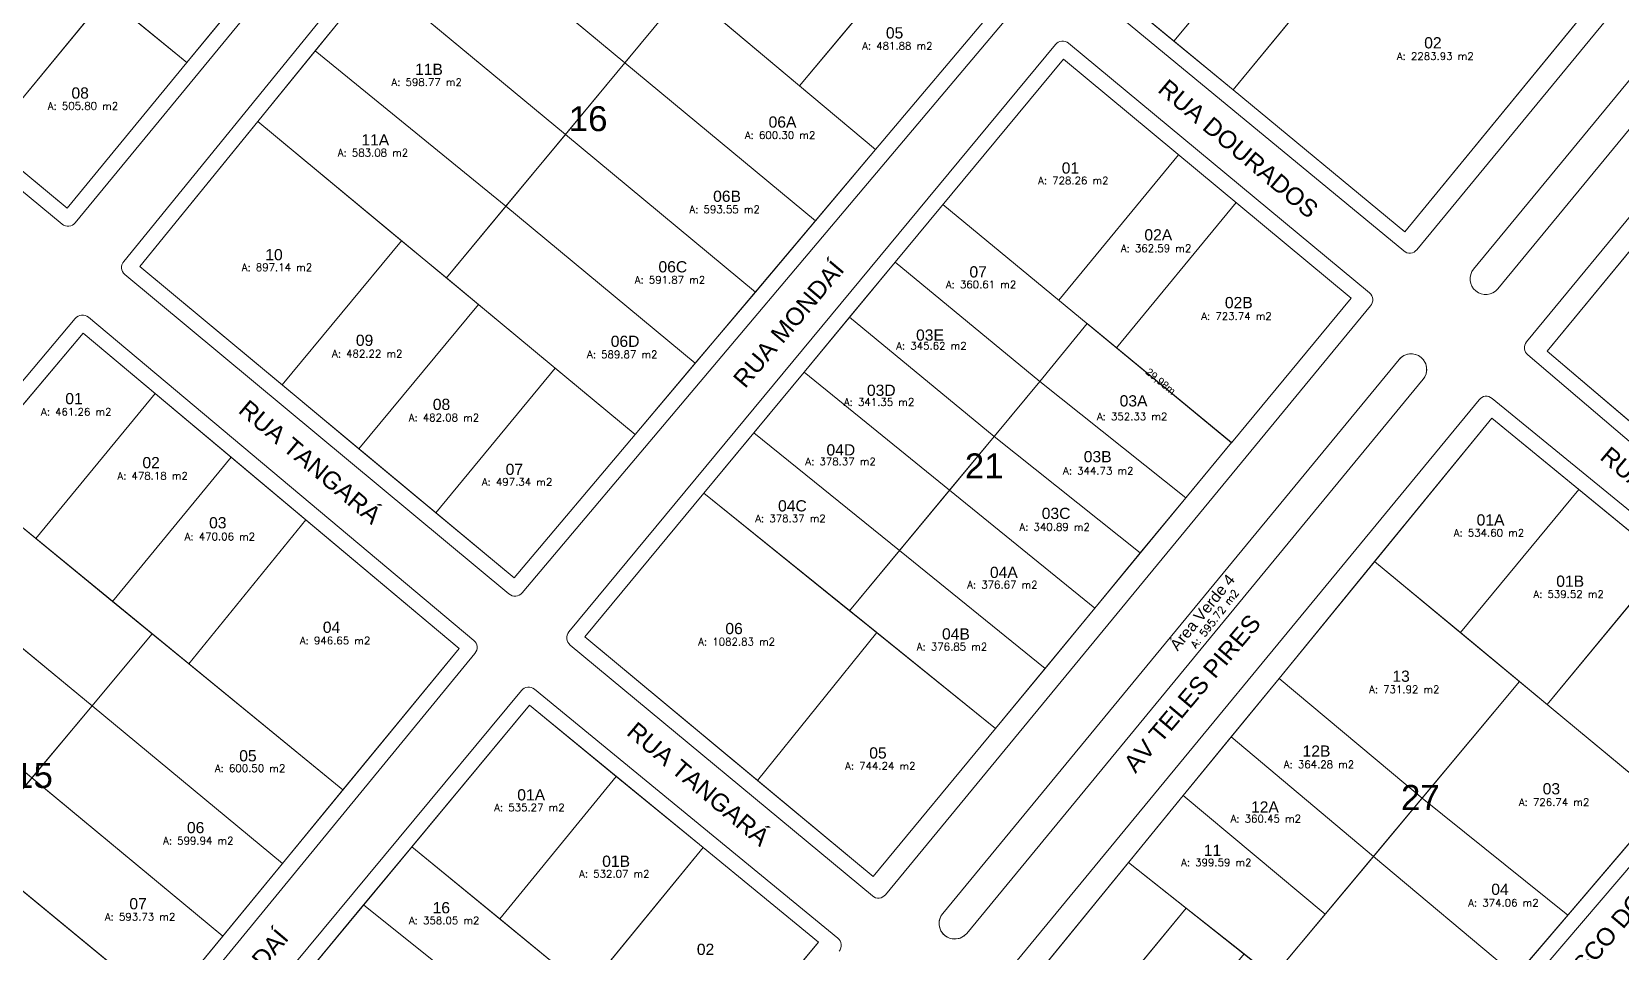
# Model space of a CAD drawing. Header units: metres. Extents: x 3808 to 8215, y 2374 to 6187.
# Drawn here: x 7580.6 to 7835.6, y 5000.9 to 5148.4 of the extents above; entities that cross this region are included whole.
import ezdxf
from ezdxf.enums import TextEntityAlignment as Align

# ---------------------------------------------------------------- set-up
doc = ezdxf.new("R2010")
doc.units = ezdxf.units.M
for name, color, linetype in [('ESPECARQ', 7, 'Continuous'), ('Lotes_Existentes', 7, 'Continuous'), ('nlote', 7, 'Continuous'), ('NOME RUA', 7, 'Continuous'), ('n°quadra', 7, 'Continuous'), ('UNIDADE', 7, 'Continuous')]:
    doc.layers.add(name, color=color, linetype=linetype)
doc.layers.add('Lotes_Boundary', color=7, linetype='Continuous', lineweight=30)
doc.layers.add('MEIO_FIO', color=252, linetype='Continuous', lineweight=0)
doc.layers.get('UNIDADE').off()
doc.styles.add('Arial', font='arial.ttf')
doc.styles.add('REGUA100', font='arial.ttf')
doc.styles.add('REGUA60', font='romans.shx', dxfattribs={"width": 1.4})
doc.dimstyles.new('Arqui_3D', dxfattribs={"dimtxt": 1.2, "dimasz": 2.5, "dimexe": 2, "dimexo": 3, "dimgap": 0.98, "dimtad": 1, "dimtoh": 1, "dimrnd": 0.005, "dimtxsty": 'Arial', "dimblk": 'NONE', "dimcen": 0, "dimdle": 4, "dimse1": 1, "dimse2": 1, "dimsd1": 1, "dimsd2": 1, "dimclrt": 256, "dimaunit": 1, "dimadec": 0, "dimazin": 0, "dimtfac": 1, "dimtmove": 2, "dimatfit": 2, "dimldrblk": 'NONE', "dimfxl": 1, "dimtolj": 1, "dimtzin": 0, "dimarcsym": 0})

# ---------------------------------------------------------------- blocks, each defined once
blk = doc.blocks.new('INDUNI1')
at = {"color": 0, "lineweight": 0, "style": 'REGUA100', "width": 1.4, "flags": 8}
for tag, p in [('NOME1', (0, 0)), ('NOME2', (0, -4.29))]:
    blk.add_attdef(tag, text='', height=2.5, dxfattribs=at).set_placement(p, align=Align.CENTER)
at = {"layer": 'ESPECARQ', "color": 3, "lineweight": 0, "style": 'REGUA60', "width": 1.4}
blk.add_attdef('AREA', text='', height=25, dxfattribs=at).set_placement((0, -7.81), align=Align.CENTER)
at = {"layer": 'ESPECARQ', "lineweight": 0, "style": 'REGUA60', "width": 1.4, "flags": 8}
for tag, p in [('PISO', (0, -10.31)), ('REVPAR', (0, -12.81)), ('PEDIR', (0, -15.31))]:
    blk.add_attdef(tag, text='', height=1.5, dxfattribs=at).set_placement(p, align=Align.CENTER)
blk = doc.blocks.new('*D9897')
at = {"layer": 'Defpoints', "color": 0, "ltscale": 100, "transparency": 16777216}
for p in [(7750.04, 5101.62), (7772.24, 5081.42), (7773.17, 5082.55)]:
    blk.add_point(p, dxfattribs=at)
at = {"lineweight": 5, "ltscale": 100, "transparency": 16777216, "insert": (7761.75, 5092.27), "char_height": 1.2, "attachment_point": 5, "rotation": 320.4981, "style": 'Arial'}
blk.add_mtext('\\A1;29,98m', dxfattribs=at)
blk = doc.blocks.new('_None')

msp = doc.modelspace()

# ---------------------------------------------------------------- linework, layer by layer
at = {"layer": 'Lotes_Boundary', "lineweight": 5, "flags": 128}
for points in [[(7876.688, 5208.637), (7832.452, 5246.288), (7812.985, 5223.462), (7796.014, 5203.561), (7754.436, 5154.806), (7763.948, 5146.959), (7783.171, 5169.992), (7792.537, 5162.266), (7814.189, 5188.546), (7818.943, 5184.619), (7841.628, 5165.879), (7857.663, 5185.435)], [(7841.628, 5165.879), (7818.943, 5184.619), (7814.189, 5188.546), (7773.461, 5139.112), (7801.031, 5116.37)], [(7583.961, 5180.569), (7574.398, 5168.978), (7592.518, 5154.115), (7605.456, 5143.503), (7614.929, 5155.019)], [(7679.365, 5160.295), (7667.134, 5170.544), (7654.902, 5180.793), (7645.183, 5168.858), (7675.788, 5143.482), (7685.48, 5155.171)], [(7574.398, 5168.978), (7567.955, 5174.263), (7548.808, 5151.029), (7573.324, 5130.825), (7592.518, 5154.115)], [(7723.076, 5162.754), (7710.583, 5172.852), (7691.596, 5150.046), (7703.827, 5139.797)], [(7792.537, 5162.266), (7783.171, 5169.992), (7763.948, 5146.959), (7773.461, 5139.112)], [(7645.183, 5168.858), (7635.745, 5157.268), (7666.248, 5131.976), (7675.788, 5143.482)], [(7723.076, 5162.754), (7703.827, 5139.797), (7716.058, 5129.548), (7735.569, 5152.656)], [(7635.745, 5157.268), (7626.076, 5145.395), (7656.698, 5120.459), (7666.248, 5131.976)], [(7703.827, 5139.797), (7691.596, 5150.046), (7685.48, 5155.171), (7675.788, 5143.482), (7706.406, 5118.117), (7716.058, 5129.548)], [(7605.456, 5143.503), (7592.518, 5154.115), (7573.324, 5130.825), (7586.26, 5120.164)], [(7626.076, 5145.395), (7616.846, 5134.061), (7639.944, 5114.913), (7647.148, 5108.941), (7656.698, 5120.459)], [(7675.788, 5143.482), (7666.248, 5131.976), (7696.754, 5106.685), (7706.406, 5118.117)], [(7639.944, 5114.913), (7616.846, 5134.061), (7597.893, 5110.787), (7620.764, 5091.776)], [(7666.248, 5131.976), (7656.698, 5120.459), (7687.102, 5095.254), (7696.754, 5106.685)], [(7656.698, 5120.459), (7647.148, 5108.941), (7652.292, 5104.677), (7664.628, 5094.451), (7677.45, 5083.822), (7687.102, 5095.254)], [(7861.159, 5104.386), (7842.484, 5119.771), (7823.89, 5097.201), (7842.318, 5081.517)], [(7652.292, 5104.677), (7647.148, 5108.941), (7639.944, 5114.913), (7620.764, 5091.776), (7633.098, 5081.523)], [(7719.204, 5111.484), (7711.882, 5102.651), (7735.071, 5083.512), (7742.404, 5092.359)], [(7664.628, 5094.451), (7652.292, 5104.677), (7633.098, 5081.523), (7645.42, 5071.28)], [(7711.882, 5102.651), (7704.561, 5093.817), (7727.913, 5074.876), (7735.071, 5083.512)], [(7750.037, 5101.618), (7742.404, 5092.359), (7765.862, 5073.682), (7773.17, 5082.547)], [(7600.388, 5090.396), (7588.824, 5100.086), (7569.288, 5076.933), (7581.241, 5067.14)], [(7677.45, 5083.822), (7664.628, 5094.451), (7645.42, 5071.28), (7658.018, 5060.808)], [(7727.913, 5074.876), (7704.561, 5093.817), (7696.515, 5084.109), (7719.898, 5065.205)], [(7742.404, 5092.359), (7735.071, 5083.512), (7758.553, 5064.817), (7765.862, 5073.682)], [(7612.59, 5080.169), (7600.388, 5090.396), (7581.241, 5067.14), (7593.556, 5057.051)], [(7814.972, 5086.45), (7796.177, 5063.474), (7809.94, 5052.063), (7828.957, 5075.001)], [(7696.515, 5084.109), (7688.469, 5074.402), (7711.882, 5055.534), (7719.898, 5065.205)], [(7735.071, 5083.512), (7727.913, 5074.876), (7751.245, 5055.951), (7758.553, 5064.817)], [(7624.586, 5070.116), (7612.59, 5080.169), (7593.556, 5057.051), (7605.806, 5047.015)], [(7593.556, 5057.051), (7581.241, 5067.14), (7569.288, 5076.933), (7559.64, 5065.498), (7590.241, 5040.318), (7599.883, 5051.867)], [(7716.222, 5052.037), (7688.469, 5074.402), (7669.355, 5051.34), (7697.112, 5028.322)], [(7727.913, 5074.876), (7719.898, 5065.205), (7743.27, 5046.309), (7751.245, 5055.951)], [(7842.942, 5063.552), (7828.957, 5075.001), (7809.94, 5052.063), (7819.45, 5044.179), (7823.854, 5040.528)], [(7649.163, 5049.518), (7624.586, 5070.116), (7605.806, 5047.015), (7630.493, 5026.79)], [(7559.64, 5065.498), (7549.991, 5054.063), (7580.568, 5028.733), (7590.241, 5040.318)], [(7719.898, 5065.205), (7711.882, 5055.534), (7716.222, 5052.037), (7735.296, 5036.667), (7743.27, 5046.309)], [(7819.45, 5044.179), (7796.177, 5063.474), (7780.82, 5044.7), (7803.816, 5025.477)], [(7862.297, 5047.785), (7842.965, 5063.58), (7823.854, 5040.528), (7842.724, 5024.884)], [(7605.806, 5047.015), (7599.883, 5051.867), (7590.241, 5040.318), (7620.806, 5014.998), (7630.493, 5026.79)], [(7716.222, 5052.037), (7697.112, 5028.322), (7715.667, 5012.934), (7735.296, 5036.667)], [(7780.82, 5044.7), (7773.132, 5035.301), (7795.98, 5016.103), (7803.816, 5025.477)], [(7823.854, 5040.528), (7819.45, 5044.179), (7803.816, 5025.477), (7827.186, 5006.704), (7842.724, 5024.884)], [(7590.241, 5040.318), (7580.568, 5028.733), (7611.226, 5003.336), (7620.806, 5014.998)], [(7674.413, 5028.973), (7660.476, 5040.405), (7641.602, 5017.688), (7655.703, 5006.136)], [(7773.132, 5035.301), (7765.443, 5025.902), (7788.24, 5006.845), (7795.98, 5016.103)], [(7580.568, 5028.733), (7570.979, 5017.248), (7601.817, 4991.883), (7611.226, 5003.336)], [(7674.413, 5028.973), (7655.703, 5006.136), (7664.775, 4998.704), (7669.647, 4994.712), (7688.35, 5017.541)], [(7765.443, 5025.902), (7756.651, 5015.153), (7765.932, 5007.817), (7775.214, 5000.481), (7779.854, 4996.813), (7788.24, 5006.845)], [(7803.816, 5025.477), (7795.98, 5016.103), (7818.867, 4996.97), (7827.186, 5006.704)], [(7570.979, 5017.248), (7561.727, 5006.166), (7592.804, 4980.911), (7601.817, 4991.883)], [(7641.602, 5017.688), (7633.854, 5008.363), (7657.229, 4989.647), (7664.775, 4998.704)], [(7706.86, 5002.357), (7688.35, 5017.541), (7669.647, 4994.712), (7687.947, 4979.72)], [(7765.932, 5007.817), (7756.651, 5015.153), (7739.039, 4993.623), (7748.057, 4986.164)], [(7795.98, 5016.103), (7779.854, 4996.813), (7803.058, 4978.474), (7818.867, 4996.97)], [(7633.854, 5008.363), (7626.18, 4999.126), (7649.782, 4980.708), (7657.229, 4989.647)], [(7775.214, 5000.481), (7765.932, 5007.817), (7748.057, 4986.164), (7757.076, 4978.705)]]:
    msp.add_lwpolyline(points, close=True, dxfattribs=at)
at = {"layer": 'Lotes_Existentes', "linetype": 'Continuous', "lineweight": 5}
for p, q in [((7597.893, 5110.787), (7673.105, 5203.145)), ((7543.361, 5194.437), (7605.456, 5143.503)), ((7586.26, 5120.164), (7524.188, 5171.319)), ((7592.518, 5154.115), (7573.324, 5130.825)), ((7735.569, 5152.656), (7716.058, 5129.548)), ((7656.698, 5120.459), (7626.076, 5145.395)), ((7605.456, 5143.503), (7586.26, 5120.164)), ((7677.45, 5083.822), (7658.018, 5060.808))]:
    msp.add_line(p, q, dxfattribs=at)
at = {"layer": 'Lotes_Existentes', "lineweight": 5}
for p, q in [((7814.189, 5188.546), (7773.461, 5139.112)), ((7654.902, 5180.793), (7716.058, 5129.548)), ((7763.948, 5146.959), (7783.171, 5169.992)), ((7645.183, 5168.858), (7675.788, 5143.482)), ((7605.456, 5143.503), (7624.401, 5166.535)), ((7801.031, 5116.37), (7841.628, 5165.879)), ((7703.827, 5139.797), (7723.076, 5162.754)), ((7635.745, 5157.268), (7666.248, 5131.976)), ((7647.148, 5108.941), (7685.48, 5155.171)), ((7773.461, 5139.112), (7754.436, 5154.806)), ((7675.788, 5143.482), (7706.406, 5118.117)), ((7746.2, 5144.055), (7719.204, 5111.484)), ((7792.413, 5105.729), (7746.2, 5144.055)), ((7773.461, 5139.112), (7801.031, 5116.37)), ((7677.45, 5083.822), (7616.846, 5134.061)), ((7666.248, 5131.976), (7696.754, 5106.685)), ((7677.45, 5083.822), (7716.058, 5129.548)), ((7764.689, 5128.722), (7745.457, 5105.394)), ((7687.102, 5095.254), (7656.698, 5120.459)), ((7726.862, 5120.723), (7773.212, 5082.513)), ((7773.926, 5121.061), (7754.716, 5097.76)), ((7842.484, 5119.771), (7823.89, 5097.201)), ((7620.764, 5091.776), (7639.944, 5114.913)), ((7719.204, 5111.484), (7704.561, 5093.817)), ((7719.204, 5111.484), (7742.404, 5092.359)), ((7658.018, 5060.808), (7597.893, 5110.787)), ((7633.098, 5081.523), (7652.292, 5104.677)), ((7773.212, 5082.513), (7792.413, 5105.729)), ((7711.882, 5102.651), (7735.071, 5083.512)), ((7750.037, 5101.618), (7742.404, 5092.359)), ((7588.824, 5100.086), (7511.158, 5008.039)), ((7649.163, 5049.518), (7588.824, 5100.086)), ((7823.89, 5097.201), (7870.332, 5057.675)), ((7645.42, 5071.28), (7664.628, 5094.451)), ((7688.469, 5074.402), (7704.561, 5093.817)), ((7704.561, 5093.817), (7751.245, 5055.951)), ((7742.404, 5092.359), (7711.882, 5055.534)), ((7742.404, 5092.359), (7765.862, 5073.682)), ((7600.388, 5090.396), (7581.241, 5067.14)), ((7780.82, 5044.7), (7814.972, 5086.45)), ((7842.942, 5063.552), (7814.972, 5086.45)), ((7719.898, 5065.205), (7696.515, 5084.109)), ((7735.071, 5083.512), (7758.553, 5064.817)), ((7751.245, 5055.951), (7773.17, 5082.547)), ((7612.59, 5080.169), (7593.556, 5057.051)), ((7569.273, 5076.945), (7630.493, 5026.79)), ((7688.469, 5074.402), (7669.355, 5051.34)), ((7735.296, 5036.667), (7688.469, 5074.402)), ((7828.957, 5075.001), (7809.94, 5052.063)), ((7624.586, 5070.116), (7605.806, 5047.015)), ((7590.241, 5040.318), (7559.64, 5065.498)), ((7719.898, 5065.205), (7743.27, 5046.309)), ((7842.724, 5024.884), (7796.177, 5063.474)), ((7842.942, 5063.552), (7823.854, 5040.528)), ((7735.296, 5036.667), (7751.245, 5055.951)), ((7549.991, 5054.063), (7611.226, 5003.336)), ((7561.727, 5006.166), (7599.883, 5051.867)), ((7669.355, 5051.34), (7715.667, 5012.934)), ((7697.112, 5028.322), (7716.222, 5052.037)), ((7573.473, 4957.379), (7649.163, 5049.518)), ((7862.297, 5047.785), (7784.13, 4956.327)), ((7765.443, 5025.902), (7780.82, 5044.7)), ((7780.82, 5044.7), (7803.816, 5025.477)), ((7540.253, 5042.521), (7601.817, 4991.883)), ((7779.854, 4996.813), (7819.45, 5044.179)), ((7660.476, 5040.405), (7583.799, 4948.116)), ((7590.241, 5040.318), (7620.806, 5014.998)), ((7688.35, 5017.541), (7660.476, 5040.405)), ((7715.667, 5012.934), (7735.296, 5036.667)), ((7773.132, 5035.301), (7795.98, 5016.103)), ((7674.413, 5028.973), (7655.703, 5006.136)), ((7739.039, 4993.623), (7765.443, 5025.902)), ((7765.443, 5025.902), (7788.24, 5006.845)), ((7827.186, 5006.704), (7803.816, 5025.477)), ((7641.602, 5017.688), (7687.947, 4979.72)), ((7688.35, 5017.541), (7669.647, 4994.712)), ((7706.86, 5002.357), (7688.35, 5017.541)), ((7803.058, 4978.474), (7756.651, 5015.153)), ((7818.867, 4996.97), (7795.98, 5016.103)), ((7633.854, 5008.363), (7680.604, 4970.931)), ((7748.057, 4986.164), (7765.932, 5007.817)), ((7629.984, 4910.341), (7706.86, 5002.357))]:
    msp.add_line(p, q, dxfattribs=at)
at = {"layer": 'Lotes_Existentes', "lineweight": 5, "flags": 128}
msp.add_lwpolyline([(7775.214, 5000.481), (7765.932, 5007.817), (7748.057, 4986.164), (7757.076, 4978.705)], close=True, dxfattribs=at)
at = {"layer": 'MEIO_FIO', "lineweight": 5}
for p, q in [((7665.482, 5212.546), (7587.555, 5117.803)), ((7595.329, 5111.598), (7671.796, 5205.497)), ((7880.111, 5207.067), (7802.963, 5113.48)), ((7884.852, 5198.67), (7812.069, 5110.377)), ((7888.71, 5195.489), (7815.927, 5107.196)), ((7897.913, 5192.504), (7820.571, 5098.682)), ((7585.442, 5117.598), (7521.824, 5170.027)), ((7738.138, 5151.824), (7659.288, 5058.436)), ((7752.061, 5153.524), (7800.851, 5113.277)), ((7744.913, 5146.421), (7666.792, 5052.166)), ((7795.323, 5106.563), (7747.026, 5146.618)), ((7657.183, 5058.251), (7595.533, 5109.497)), ((7795.523, 5104.455), (7717.654, 5009.992)), ((7587.556, 5102.46), (7508.591, 5008.873)), ((7651.528, 5050.798), (7589.666, 5102.643)), ((7800.106, 5095.865), (7726.819, 5006.962)), ((7820.757, 5096.585), (7869.478, 5055.12)), ((7803.964, 5092.685), (7730.677, 5003.782)), ((7812.933, 5089.416), (7735.386, 4995.344)), ((7815.04, 5089.623), (7864.671, 5049.075)), ((7666.99, 5050.054), (7715.539, 5009.792)), ((7574.773, 4955.024), (7651.724, 5048.696)), ((7864.862, 5046.938), (7785.391, 4953.955)), ((7659.189, 5042.767), (7581.232, 4948.938)), ((7709.972, 5003.038), (7661.294, 5042.968))]:
    msp.add_line(p, q, dxfattribs=at)
at = {"layer": 'MEIO_FIO', "lineweight": 5, "flags": 128}
msp.add_lwpolyline([(7803.964, 5092.685, 1), (7800.106, 5095.865), (7726.819, 5006.962, 1), (7730.677, 5003.782)], format="xyb", close=True, dxfattribs=at)
at = {"layer": 'MEIO_FIO', "lineweight": 5}
for centre, radius, start, end in [((7746.068, 5145.464), 1.5, 50.32998, 140.34716), ((7586.396, 5118.756), 1.5, 230.50718, 320.5623), ((7596.492, 5110.651), 1.5, 140.84221, 230.26466), ((7801.806, 5114.434), 1.5, 230.48112, 320.49976), ((7813.998, 5108.786), 2.5, 140.49976, 320.49976), ((7794.366, 5105.409), 1.5, 320.49976, 50.32998), ((7588.703, 5101.493), 1.5, 50.03463, 139.84355), ((7821.729, 5097.727), 1.5, 140.49976, 229.59959), ((7802.035, 5094.275), 2.5, 320.49976, 140.49976), ((7814.091, 5088.462), 1.5, 50.75132, 140.49976), ((7658.142, 5059.404), 1.5, 230.26466, 319.82443), ((7650.565, 5049.649), 1.5, 320.59754, 50.03463), ((7667.947, 5051.209), 1.5, 140.34716, 230.33094), ((7660.342, 5041.809), 1.5, 50.63802, 140.27907), ((7716.496, 5010.947), 1.5, 230.33094, 320.49976), ((7728.748, 5005.372), 2.5, 140.49976, 320.49976), ((7709.021, 5001.878), 1.5, 320.49976, 50.63802)]:
    msp.add_arc(centre, radius, start, end, dxfattribs=at)

# ---------------------------------------------------------------- block references
at = {"layer": 'UNIDADE', "lineweight": 5}
ref = msp.add_blockref('INDUNI1', (7719.543, 5151.833), dxfattribs=dict(at, xscale=0.8, yscale=0.8, zscale=0.5))
ref.add_attrib('AREA', 'A: 481.88 m2', dxfattribs={"layer": 'ESPECARQ', "lineweight": 0, "height": 1.2, "style": 'REGUA60'}).set_placement((7719.543, 5145.582), align=Align.CENTER)
ref = msp.add_blockref('INDUNI1', (7805.912, 5150.184), dxfattribs=dict(at, xscale=0.8, yscale=0.8, zscale=0.5))
ref.add_attrib('AREA', 'A: 2283.93 m2', dxfattribs={"layer": 'ESPECARQ', "lineweight": 0, "height": 1.2, "style": 'REGUA60'}).set_placement((7805.912, 5143.933), align=Align.CENTER)
ref = msp.add_blockref('INDUNI1', (7643.97, 5146.01), dxfattribs=dict(at, xscale=0.8, yscale=0.8, zscale=0.5))
ref.add_attrib('AREA', 'A: 598.77 m2', dxfattribs={"layer": 'ESPECARQ', "lineweight": 0, "height": 1.2, "style": 'REGUA60'}).set_placement((7643.97, 5139.759), align=Align.CENTER)
ref = msp.add_blockref('INDUNI1', (7588.789, 5142.194), dxfattribs=dict(at, xscale=0.8, yscale=0.8, zscale=0.5))
ref.add_attrib('AREA', 'A: 505.80 m2', dxfattribs={"layer": 'ESPECARQ', "lineweight": 0, "height": 1.2, "style": 'REGUA60'}).set_placement((7588.789, 5135.943), align=Align.CENTER)
ref = msp.add_blockref('INDUNI1', (7700.714, 5137.516), dxfattribs=dict(at, xscale=0.8, yscale=0.8, zscale=0.5))
ref.add_attrib('AREA', 'A: 600.30 m2', dxfattribs={"layer": 'ESPECARQ', "lineweight": 0, "height": 1.2, "style": 'REGUA60'}).set_placement((7700.714, 5131.265), align=Align.CENTER)
ref = msp.add_blockref('INDUNI1', (7635.352, 5134.692), dxfattribs=dict(at, xscale=0.8, yscale=0.8, zscale=0.5))
ref.add_attrib('AREA', 'A: 583.08 m2', dxfattribs={"layer": 'ESPECARQ', "lineweight": 0, "height": 1.2, "style": 'REGUA60'}).set_placement((7635.352, 5128.441), align=Align.CENTER)
ref = msp.add_blockref('INDUNI1', (7747.796, 5130.226), dxfattribs=dict(at, xscale=0.8, yscale=0.8, zscale=0.5))
ref.add_attrib('AREA', 'A: 728.26 m2', dxfattribs={"layer": 'ESPECARQ', "lineweight": 0, "height": 1.2, "style": 'REGUA60'}).set_placement((7747.796, 5123.975), align=Align.CENTER)
ref = msp.add_blockref('INDUNI1', (7691.81, 5125.606), dxfattribs=dict(at, xscale=0.8, yscale=0.8, zscale=0.5))
ref.add_attrib('AREA', 'A: 593.55 m2', dxfattribs={"layer": 'ESPECARQ', "lineweight": 0, "height": 1.2, "style": 'REGUA60'}).set_placement((7691.81, 5119.355), align=Align.CENTER)
ref = msp.add_blockref('INDUNI1', (7761.079, 5119.351), dxfattribs=dict(at, xscale=0.8, yscale=0.8, zscale=0.5))
ref.add_attrib('AREA', 'A: 362.59 m2', dxfattribs={"layer": 'ESPECARQ', "lineweight": 0, "height": 1.2, "style": 'REGUA60'}).set_placement((7761.079, 5113.1), align=Align.CENTER)
ref = msp.add_blockref('INDUNI1', (7619.933, 5116.308), dxfattribs=dict(at, xscale=0.8, yscale=0.8, zscale=0.5))
ref.add_attrib('AREA', 'A: 897.14 m2', dxfattribs={"layer": 'ESPECARQ', "lineweight": 0, "height": 1.2, "style": 'REGUA60'}).set_placement((7619.933, 5110.057), align=Align.CENTER)
ref = msp.add_blockref('INDUNI1', (7683.032, 5114.289), dxfattribs=dict(at, xscale=0.8, yscale=0.8, zscale=0.5))
ref.add_attrib('AREA', 'A: 591.87 m2', dxfattribs={"layer": 'ESPECARQ', "lineweight": 0, "height": 1.2, "style": 'REGUA60'}).set_placement((7683.032, 5108.038), align=Align.CENTER)
ref = msp.add_blockref('INDUNI1', (7732.979, 5113.556), dxfattribs=dict(at, xscale=0.8, yscale=0.8, zscale=0.5))
ref.add_attrib('AREA', 'A: 360.61 m2', dxfattribs={"layer": 'ESPECARQ', "lineweight": 0, "height": 1.2, "style": 'REGUA60'}).set_placement((7732.979, 5107.305), align=Align.CENTER)
ref = msp.add_blockref('INDUNI1', (7774, 5108.476), dxfattribs=dict(at, xscale=0.8, yscale=0.8, zscale=0.5))
ref.add_attrib('AREA', 'A: 723.74 m2', dxfattribs={"layer": 'ESPECARQ', "lineweight": 0, "height": 1.2, "style": 'REGUA60'}).set_placement((7774, 5102.225), align=Align.CENTER)
ref = msp.add_blockref('INDUNI1', (7725.016, 5103.707), dxfattribs=dict(at, xscale=0.8, yscale=0.8, zscale=0.05))
ref.add_attrib('AREA', 'A: 345.62 m2', dxfattribs={"layer": 'ESPECARQ', "lineweight": 0, "height": 1.2, "style": 'REGUA60'}).set_placement((7725.016, 5097.456), align=Align.CENTER)
ref = msp.add_blockref('INDUNI1', (7634.429, 5102.454), dxfattribs=dict(at, xscale=0.8, yscale=0.8, zscale=0.5))
ref.add_attrib('AREA', 'A: 482.22 m2', dxfattribs={"layer": 'ESPECARQ', "lineweight": 0, "height": 1.2, "style": 'REGUA60'}).set_placement((7634.429, 5096.203), align=Align.CENTER)
ref = msp.add_blockref('INDUNI1', (7675.371, 5102.333), dxfattribs=dict(at, xscale=0.8, yscale=0.8, zscale=0.5))
ref.add_attrib('AREA', 'A: 589.87 m2', dxfattribs={"layer": 'ESPECARQ', "lineweight": 0, "height": 1.2, "style": 'REGUA60'}).set_placement((7675.371, 5096.083), align=Align.CENTER)
ref = msp.add_blockref('INDUNI1', (7587.708, 5093.111), dxfattribs=dict(at, xscale=0.8, yscale=0.8, zscale=0.5))
ref.add_attrib('AREA', 'A: 461.26 m2', dxfattribs={"layer": 'ESPECARQ', "lineweight": 0, "height": 1.2, "style": 'REGUA60'}).set_placement((7587.708, 5086.86), align=Align.CENTER)
ref = msp.add_blockref('INDUNI1', (7716.608, 5094.691), dxfattribs=dict(at, xscale=0.8, yscale=0.8, zscale=0.05))
ref.add_attrib('AREA', 'A: 341.35 m2', dxfattribs={"layer": 'ESPECARQ', "lineweight": 0, "height": 1.2, "style": 'REGUA60'}).set_placement((7716.608, 5088.44), align=Align.CENTER)
ref = msp.add_blockref('INDUNI1', (7646.741, 5092.191), dxfattribs=dict(at, xscale=0.8, yscale=0.8, zscale=0.5))
ref.add_attrib('AREA', 'A: 482.08 m2', dxfattribs={"layer": 'ESPECARQ', "lineweight": 0, "height": 1.2, "style": 'REGUA60'}).set_placement((7646.741, 5085.94), align=Align.CENTER)
ref = msp.add_blockref('INDUNI1', (7757.238, 5092.365), dxfattribs=dict(at, xscale=0.8, yscale=0.8, zscale=0.05))
ref.add_attrib('AREA', 'A: 352.33 m2', dxfattribs={"layer": 'ESPECARQ', "lineweight": 0, "height": 1.2, "style": 'REGUA60'}).set_placement((7757.238, 5086.114), align=Align.CENTER)
ref = msp.add_blockref('INDUNI1', (7599.972, 5082.85), dxfattribs=dict(at, xscale=0.8, yscale=0.8, zscale=0.5))
ref.add_attrib('AREA', 'A: 478.18 m2', dxfattribs={"layer": 'ESPECARQ', "lineweight": 0, "height": 1.2, "style": 'REGUA60'}).set_placement((7599.972, 5076.599), align=Align.CENTER)
ref = msp.add_blockref('INDUNI1', (7710.427, 5085.15), dxfattribs=dict(at, xscale=0.8, yscale=0.8, zscale=0.05))
ref.add_attrib('AREA', 'A: 378.37 m2', dxfattribs={"layer": 'ESPECARQ', "lineweight": 0, "height": 1.2, "style": 'REGUA60'}).set_placement((7710.427, 5078.899), align=Align.CENTER)
ref = msp.add_blockref('INDUNI1', (7751.796, 5083.663), dxfattribs=dict(at, xscale=0.8, yscale=0.8, zscale=0.05))
ref.add_attrib('AREA', 'A: 344.73 m2', dxfattribs={"layer": 'ESPECARQ', "lineweight": 0, "height": 1.2, "style": 'REGUA60'}).set_placement((7751.796, 5077.412), align=Align.CENTER)
ref = msp.add_blockref('INDUNI1', (7658.486, 5081.871), dxfattribs=dict(at, xscale=0.8, yscale=0.8, zscale=0.5))
ref.add_attrib('AREA', 'A: 497.34 m2', dxfattribs={"layer": 'ESPECARQ', "lineweight": 0, "height": 1.2, "style": 'REGUA60'}).set_placement((7658.486, 5075.62), align=Align.CENTER)
ref = msp.add_blockref('INDUNI1', (7702.389, 5076.011), dxfattribs=dict(at, xscale=0.8, yscale=0.8, zscale=0.05))
ref.add_attrib('AREA', 'A: 378.37 m2', dxfattribs={"layer": 'ESPECARQ', "lineweight": 0, "height": 1.2, "style": 'REGUA60'}).set_placement((7702.389, 5069.76), align=Align.CENTER)
ref = msp.add_blockref('INDUNI1', (7610.769, 5073.095), dxfattribs=dict(at, xscale=0.8, yscale=0.8, zscale=0.5))
ref.add_attrib('AREA', 'A: 470.06 m2', dxfattribs={"layer": 'ESPECARQ', "lineweight": 0, "height": 1.2, "style": 'REGUA60'}).set_placement((7610.769, 5066.845), align=Align.CENTER)
ref = msp.add_blockref('INDUNI1', (7744.801, 5074.647), dxfattribs=dict(at, xscale=0.8, yscale=0.8, zscale=0.05))
ref.add_attrib('AREA', 'A: 340.89 m2', dxfattribs={"layer": 'ESPECARQ', "lineweight": 0, "height": 1.2, "style": 'REGUA60'}).set_placement((7744.801, 5068.396), align=Align.CENTER)
ref = msp.add_blockref('INDUNI1', (7814.529, 5073.697), dxfattribs=dict(at, xscale=0.8, yscale=0.8, zscale=0.5))
ref.add_attrib('AREA', 'A: 534.60 m2', dxfattribs={"layer": 'ESPECARQ', "lineweight": 0, "height": 1.2, "style": 'REGUA60'}).set_placement((7814.529, 5067.447), align=Align.CENTER)
ref = msp.add_blockref('INDUNI1', (7736.403, 5065.379), dxfattribs=dict(at, xscale=0.8, yscale=0.8, zscale=0.05))
ref.add_attrib('AREA', 'A: 376.67 m2', dxfattribs={"layer": 'ESPECARQ', "lineweight": 0, "height": 1.2, "style": 'REGUA60'}).set_placement((7736.403, 5059.128), align=Align.CENTER)
ref = msp.add_blockref('INDUNI1', (7766.037, 5057.751), dxfattribs=dict(at, xscale=0.8000000000000002, yscale=0.8000000000000002, zscale=0.05, rotation=52.17246527985673))
ref.add_attrib('AREA', 'A: 595.72 m2', dxfattribs={"layer": 'ESPECARQ', "lineweight": 0, "height": 1.2, "rotation": 52.17247, "style": 'REGUA60', "oblique": 360}).set_placement((7770.974, 5053.917), align=Align.CENTER)
ref = msp.add_blockref('INDUNI1', (7827.315, 5063.865), dxfattribs=dict(at, xscale=0.8, yscale=0.8, zscale=0.5))
ref.add_attrib('AREA', 'A: 539.52 m2', dxfattribs={"layer": 'ESPECARQ', "lineweight": 0, "height": 1.2, "style": 'REGUA60'}).set_placement((7827.315, 5057.615), align=Align.CENTER)
ref = msp.add_blockref('INDUNI1', (7629.267, 5056.414), dxfattribs=dict(at, xscale=0.8, yscale=0.8, zscale=0.5))
ref.add_attrib('AREA', 'A: 946.65 m2', dxfattribs={"layer": 'ESPECARQ', "lineweight": 0, "height": 1.2, "style": 'REGUA60'}).set_placement((7629.267, 5050.163), align=Align.CENTER)
ref = msp.add_blockref('INDUNI1', (7693.741, 5056.234), dxfattribs=dict(at, xscale=0.8, yscale=0.8, zscale=0.5))
ref.add_attrib('AREA', 'A: 1082.83 m2', dxfattribs={"layer": 'ESPECARQ', "lineweight": 0, "height": 1.2, "style": 'REGUA60'}).set_placement((7693.741, 5049.983), align=Align.CENTER)
ref = msp.add_blockref('INDUNI1', (7728.319, 5055.432), dxfattribs=dict(at, xscale=0.8, yscale=0.8, zscale=0.05))
ref.add_attrib('AREA', 'A: 376.85 m2', dxfattribs={"layer": 'ESPECARQ', "lineweight": 0, "height": 1.2, "style": 'REGUA60'}).set_placement((7728.319, 5049.181), align=Align.CENTER)
ref = msp.add_blockref('INDUNI1', (7800.928, 5048.585), dxfattribs=dict(at, xscale=0.8, yscale=0.8, zscale=0.5))
ref.add_attrib('AREA', 'A: 731.92 m2', dxfattribs={"layer": 'ESPECARQ', "lineweight": 0, "height": 1.2, "style": 'REGUA60'}).set_placement((7800.928, 5042.334), align=Align.CENTER)
ref = msp.add_blockref('INDUNI1', (7615.618, 5035.928), dxfattribs=dict(at, xscale=0.8, yscale=0.8, zscale=0.5))
ref.add_attrib('AREA', 'A: 600.50 m2', dxfattribs={"layer": 'ESPECARQ', "lineweight": 0, "height": 1.2, "style": 'REGUA60'}).set_placement((7615.618, 5029.677), align=Align.CENTER)
ref = msp.add_blockref('INDUNI1', (7716.799, 5036.304), dxfattribs=dict(at, xscale=0.8, yscale=0.8, zscale=0.5))
ref.add_attrib('AREA', 'A: 744.24 m2', dxfattribs={"layer": 'ESPECARQ', "lineweight": 0, "height": 1.2, "style": 'REGUA60'}).set_placement((7716.799, 5030.053), align=Align.CENTER)
ref = msp.add_blockref('INDUNI1', (7787.241, 5036.55), dxfattribs=dict(at, xscale=0.8, yscale=0.8, zscale=0.05))
ref.add_attrib('AREA', 'A: 364.28 m2', dxfattribs={"layer": 'ESPECARQ', "lineweight": 0, "height": 1.2, "style": 'REGUA60'}).set_placement((7787.241, 5030.299), align=Align.CENTER)
ref = msp.add_blockref('INDUNI1', (7660.468, 5029.64), dxfattribs=dict(at, xscale=0.8, yscale=0.8, zscale=0.5))
ref.add_attrib('AREA', 'A: 535.27 m2', dxfattribs={"layer": 'ESPECARQ', "lineweight": 0, "height": 1.2, "style": 'REGUA60'}).set_placement((7660.468, 5023.389), align=Align.CENTER)
ref = msp.add_blockref('INDUNI1', (7824.985, 5030.479), dxfattribs=dict(at, xscale=0.8, yscale=0.8, zscale=0.5))
ref.add_attrib('AREA', 'A: 726.74 m2', dxfattribs={"layer": 'ESPECARQ', "lineweight": 0, "height": 1.2, "style": 'REGUA60'}).set_placement((7824.985, 5024.229), align=Align.CENTER)
ref = msp.add_blockref('INDUNI1', (7778.699, 5027.837), dxfattribs=dict(at, xscale=0.8, yscale=0.8, zscale=0.05))
ref.add_attrib('AREA', 'A: 360.45 m2', dxfattribs={"layer": 'ESPECARQ', "lineweight": 0, "height": 1.2, "style": 'REGUA60'}).set_placement((7778.699, 5021.586), align=Align.CENTER)
ref = msp.add_blockref('INDUNI1', (7607.304, 5024.307), dxfattribs=dict(at, xscale=0.8, yscale=0.8, zscale=0.5))
ref.add_attrib('AREA', 'A: 599.94 m2', dxfattribs={"layer": 'ESPECARQ', "lineweight": 0, "height": 1.2, "style": 'REGUA60'}).set_placement((7607.304, 5018.056), align=Align.CENTER)
ref = msp.add_blockref('INDUNI1', (7770.746, 5020.815), dxfattribs=dict(at, xscale=0.8, yscale=0.8, zscale=0.5))
ref.add_attrib('AREA', 'A: 399.59 m2', dxfattribs={"layer": 'ESPECARQ', "lineweight": 0, "height": 1.2, "style": 'REGUA60'}).set_placement((7770.746, 5014.564), align=Align.CENTER)
ref = msp.add_blockref('INDUNI1', (7674.103, 5018.982), dxfattribs=dict(at, xscale=0.8, yscale=0.8, zscale=0.5))
ref.add_attrib('AREA', 'A: 532.07 m2', dxfattribs={"layer": 'ESPECARQ', "lineweight": 0, "height": 1.2, "style": 'REGUA60'}).set_placement((7674.103, 5012.731), align=Align.CENTER)
ref = msp.add_blockref('INDUNI1', (7816.853, 5014.341), dxfattribs=dict(at, xscale=0.8, yscale=0.8, zscale=0.5))
ref.add_attrib('AREA', 'A: 374.06 m2', dxfattribs={"layer": 'ESPECARQ', "lineweight": 0, "height": 1.2, "style": 'REGUA60'}).set_placement((7816.853, 5008.09), align=Align.CENTER)
at = {"layer": 'UNIDADE', "color": 7, "lineweight": 5}
ref = msp.add_blockref('INDUNI1', (7597.962, 5012.099), dxfattribs=dict(at, xscale=0.8, yscale=0.8, zscale=0.5))
ref.add_attrib('AREA', 'A: 593.73 m2', dxfattribs={"layer": 'ESPECARQ', "lineweight": 0, "height": 1.2, "style": 'REGUA60'}).set_placement((7597.962, 5005.848), align=Align.CENTER)
at = {"layer": 'UNIDADE', "lineweight": 5}
ref = msp.add_blockref('INDUNI1', (7646.783, 5011.511), dxfattribs=dict(at, xscale=0.8, yscale=0.8, zscale=0.5))
ref.add_attrib('AREA', 'A: 358.05 m2', dxfattribs={"layer": 'ESPECARQ', "lineweight": 0, "height": 1.2, "style": 'REGUA60'}).set_placement((7646.783, 5005.26), align=Align.CENTER)

# ---------------------------------------------------------------- texts
at = {"layer": 'nlote', "lineweight": 5, "style": 'Arial'}
for s, p in [('05', (7717.699, 5147.372)), ('02', (7804.132, 5145.78)), ('11B', (7642.099, 5141.524)), ('08', (7586.94, 5137.718)), ('06A', (7698.87, 5133.065)), ('11A', (7633.481, 5130.206)), ('01', (7745.936, 5125.692)), ('06B', (7689.966, 5121.155)), ('02A', (7759.205, 5114.968)), ('10', (7618.061, 5111.781)), ('06C', (7681.188, 5109.838)), ('07', (7731.118, 5109.022)), ('02B', (7772.126, 5104.093)), ('09', (7632.603, 5098.046)), ('06D', (7673.528, 5097.883)), ('03E', (7722.55, 5098.883)), ('03D', (7714.654, 5090.026)), ('01', (7585.951, 5088.688)), ('08', (7644.956, 5087.759)), ('03A', (7755.229, 5088.327)), ('04D', (7708.165, 5080.461)), ('03B', (7749.471, 5079.372)), ('02', (7598.335, 5078.417)), ('07', (7656.653, 5077.339)), ('04C', (7700.39, 5071.482)), ('03', (7609.039, 5068.773)), ('03C', (7742.725, 5070.272)), ('01A', (7812.546, 5069.224)), ('04A', (7734.405, 5060.804)), ('01B', (7825.332, 5059.392)), ('04', (7627.299, 5052.003)), ('06', (7691.929, 5051.795)), ('04B', (7726.713, 5050.933)), ('13', (7799.024, 5044.147)), ('05', (7613.875, 5031.384)), ('05', (7715.03, 5031.839)), ('12B', (7784.599, 5032.137)), ('01A', (7658.516, 5025.118)), ('03', (7823.157, 5026.089)), ('12A', (7776.324, 5023.158)), ('06', (7605.479, 5019.854)), ('11', (7768.751, 5016.221)), ('01B', (7672.151, 5014.46)), ('04', (7814.898, 5009.958)), ('07', (7596.239, 5007.644)), ('16', (7644.925, 5007.001)), ('02', (7687.349, 5000.323))]:
    msp.add_text(s, height=1.8, dxfattribs=at).set_placement(p)
msp.add_text('Área Verde 4', height=1.8, rotation=50.88506, dxfattribs=at).set_placement((7764.539, 5048.976))
at = {"layer": 'NOME RUA', "linetype": 'Continuous', "lineweight": 5, "style": 'Arial'}
for s, rotation, p in [('RUA DOURADOS', 319.88114, (7761.188, 5138.917)), ('RUA MONDAÍ', 49.88114, (7695.095, 5091.09)), ('RUA TANGARÁ', 319.88114, (7613.557, 5087.461)), ('RUA DOURADOS', 319.88114, (7832.171, 5079.967)), ('AV TELES PIRES', 49.88114, (7757.78, 5029.359)), ('RUA TANGARÁ', 319.88114, (7675.902, 5035.789)), ('RUA SÃO FRANCISCO DO SUL', 49.88114, (7808.449, 4971.606)), ('RUA MONDAÍ', 49.88114, (7605.888, 4983.839))]:
    msp.add_text(s, height=2.8, rotation=rotation, dxfattribs=at).set_placement(p)
at = {"layer": 'n°quadra', "lineweight": 5, "style": 'Arial'}
for s, p in [('16', (7666.79, 5132.498)), ('21', (7730.379, 5076.792)), ('15', (7577.742, 5027.114)), ('27', (7800.407, 5023.592))]:
    msp.add_text(s, height=4, rotation=0.02799, dxfattribs=at).set_placement(p)

# ---------------------------------------------------------------- dimensions: what is measured, and where the dimension line sits
at = {"lineweight": 5, "ltscale": 100}
dim = msp.add_aligned_dim(p1=(7750.037, 5101.618), p2=(7773.17, 5082.547), distance=-1.463, dimstyle='Arqui_3D', override={"dimscale": 0, "dimpost": 'm', "dimtix": 0, "dimtofl": 1, "dimtmove": 2, "dimatfit": 2}, dxfattribs=at)
dim.commit()
dim.dimension.update_dxf_attribs({"geometry": '*D9897', "text_midpoint": (7761.755, 5092.266)})

doc.saveas('drawing.dxf')
